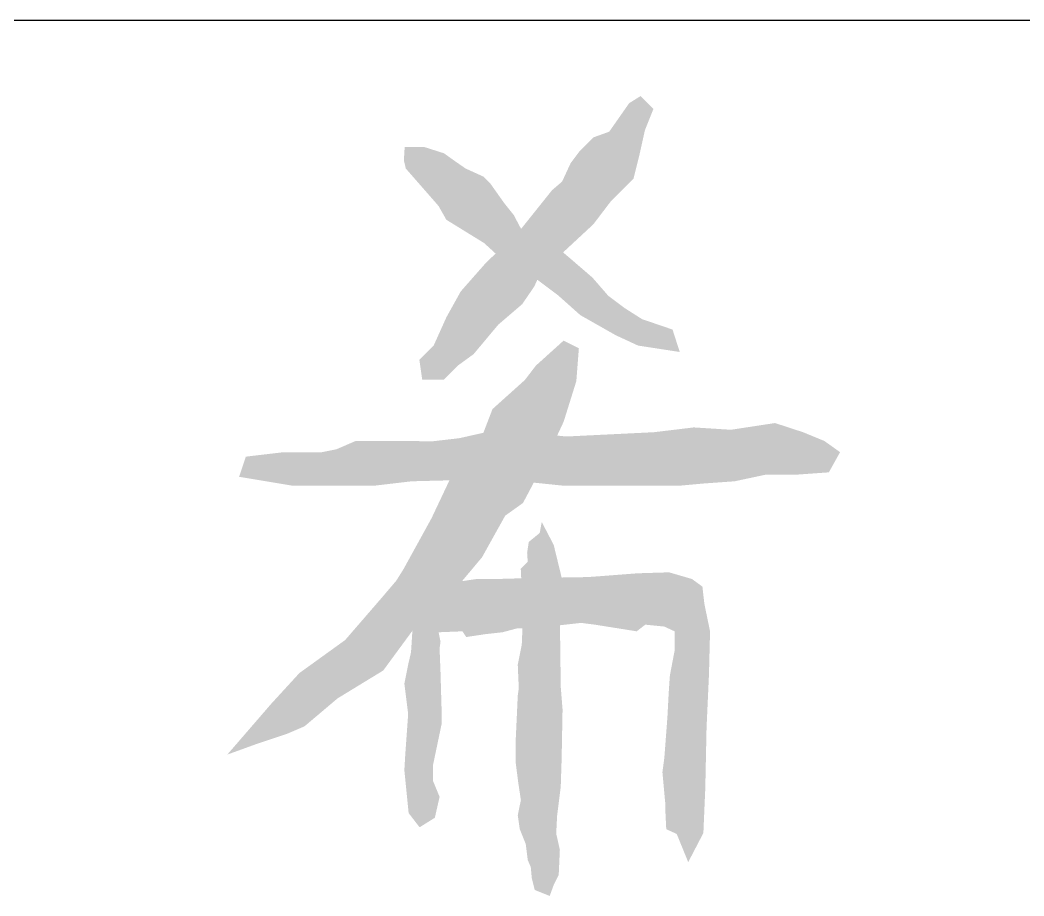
# Model space of a CAD drawing. Extents: x 4414382 to 4540065, y -615151 to -235742.
# Drawn here: x 4515487 to 4516155, y -544627 to -544044 of the extents above; entities that cross this region are included whole.
import ezdxf

# ---------------------------------------------------------------- set-up
doc = ezdxf.new("R2010")
doc.units = 0
doc.header["$LTSCALE"] = 1000
doc.header["$MEASUREMENT"] = 0
doc.layers.get('0').update_dxf_attribs({"linetype": 'CONTINUOUS'})
doc.layers.add('HATCH', color=8, linetype='CONTINUOUS')

msp = doc.modelspace()

# ---------------------------------------------------------------- hatches: boundary and pattern name
at = {"layer": 'HATCH'}
h = msp.add_hatch(color=0, dxfattribs=at)
h.paths.add_polyline_path([(4515867.82, -544215.46), (4515852.34, -544202.13), (4515848.35, -544198.77), (4515832.99, -544213.03), (4515831.22, -544216.96), (4515844.87, -544227.19), (4515859.81, -544240.51), (4515883.29, -544253.84), (4515898.23, -544260.77), (4515912.1, -544262.91), (4515925.97, -544265.04), (4515921.17, -544250.11), (4515900.9, -544243.18), (4515889.16, -544235.72), (4515878.49, -544227.72)])
h.paths.add_polyline_path([(4515848.35, -544198.77), (4515844.73, -544195.74), (4515835.7, -544189.9), (4515820.87, -544184), (4515820.41, -544183.13), (4515807.83, -544195.29), (4515803.45, -544199.52), (4515813.93, -544209.06), (4515829.86, -544215.94), (4515831.22, -544216.96), (4515832.99, -544213.03)])
h.paths.add_polyline_path([(4515880, -544164.92), (4515895.19, -544149.74), (4515898.99, -544134.56), (4515902.79, -544117.48), (4515908.48, -544103.25), (4515899.94, -544094.71), (4515892.34, -544099.45), (4515885.69, -544108.94), (4515879.05, -544118.43), (4515868.6, -544122.22), (4515859.11, -544131.71), (4515853.41, -544139.3), (4515847.71, -544151.64), (4515841.06, -544157.33), (4515829.67, -544171.56), (4515820.41, -544183.13), (4515820.87, -544184), (4515835.7, -544189.9), (4515844.73, -544195.74), (4515848.35, -544198.77), (4515857.21, -544190.54), (4515868.49, -544180.06)])
h.paths.add_polyline_path([(4515809.13, -544165.88), (4515800.06, -544153.08), (4515795.26, -544148.28), (4515783.52, -544142.95), (4515776.58, -544138.15), (4515769.11, -544132.82), (4515755.78, -544128.56), (4515742.97, -544128.56), (4515742.44, -544137.62), (4515743.74, -544142.98), (4515748.84, -544148.82), (4515756.04, -544157.05), (4515765.51, -544167.89), (4515770.71, -544177.07), (4515795.79, -544192.53), (4515803.45, -544199.52), (4515807.83, -544195.29), (4515820.41, -544183.13), (4515815.53, -544173.87)])
h.paths.add_polyline_path([(4515829.24, -544221.38), (4515831.22, -544216.96), (4515829.86, -544215.94), (4515813.93, -544209.06), (4515803.45, -544199.52), (4515796.76, -544205.99), (4515780.29, -544224.7), (4515770.8, -544241.78), (4515762.25, -544260.76), (4515752.76, -544270.24), (4515754.66, -544283.53), (4515768.9, -544283.53), (4515778.4, -544274.04), (4515788.84, -544266.45), (4515805.19, -544246.91), (4515821.13, -544233.24)])
h.paths.add_polyline_path([(4515857.16, -544284.46), (4515858.85, -544262.51), (4515848.71, -544257.44), (4515830.22, -544274.14), (4515822.95, -544283.64), (4515801.39, -544303.04), (4515795.32, -544318.82), (4515804.36, -544316.8), (4515844.42, -544320.67), (4515848.71, -544311.48)])
h.paths.add_polyline_path([(4515844.42, -544320.67), (4515804.36, -544316.8), (4515795.32, -544318.82), (4515794.43, -544321.14), (4515772.75, -544350.44), (4515805.85, -544349.59), (4515828.85, -544351.97), (4515836.93, -544336.73)])
h.paths.add_polyline_path([(4516032.6, -544331.7), (4516022.16, -544324.25), (4516008, -544318.42), (4515989.34, -544312.32), (4515960.03, -544316.79), (4515935.3, -544315.23), (4515908.81, -544318.42), (4515850.6, -544321.27), (4515844.42, -544320.67), (4515836.93, -544336.73), (4515828.85, -544351.97), (4515849.11, -544354.06), (4515887.9, -544354.06), (4515925.19, -544354.06), (4515941.6, -544352.57), (4515962.49, -544351.08), (4515983.37, -544346.61), (4516004.26, -544346.61), (4516025.15, -544345.12)])
h.paths.add_polyline_path([(4515794.43, -544321.14), (4515795.32, -544318.82), (4515779.14, -544322.43), (4515761.75, -544324.44), (4515734.24, -544324.25), (4515719.32, -544324.25), (4515710.37, -544324.25), (4515697.55, -544329.78), (4515687.99, -544331.7), (4515662.63, -544331.7), (4515637.27, -544334.69), (4515632.8, -544348.1), (4515668.6, -544354.06), (4515722.3, -544354.06), (4515747.67, -544351.08), (4515772.75, -544350.44)])
h.paths.add_polyline_path([(4515809.84, -544373.96), (4515821.67, -544365.52), (4515828.85, -544351.97), (4515805.85, -544349.59), (4515772.75, -544350.44), (4515760.84, -544375.65), (4515742.25, -544409.43), (4515737.39, -544417.2), (4515727.88, -544428.38), (4515703.38, -544456.71), (4515672.96, -544478.66), (4515654.37, -544498.93), (4515624.96, -544532.95), (4515644.23, -544525.95), (4515664.51, -544519.19), (4515676.34, -544514.13), (4515698.31, -544495.55), (4515728.73, -544476.97), (4515749.12, -544449.16), (4515779.42, -544419.56), (4515794.42, -544401.66)])
h.paths.add_polyline_path([(4515847.39, -544415.11), (4515826.38, -544415.46), (4515820.5, -544415.63), (4515820.87, -544423.28), (4515821.38, -544433.93), (4515820.87, -544443.85), (4515821.32, -544449.01), (4515832.72, -544448.38), (4515838.42, -544447.75), (4515846.28, -544446.88), (4515846.2, -544440.28)])
h.paths.add_polyline_path([(4515842.12, -544393.42), (4515834.15, -544378.16), (4515832.82, -544385.46), (4515825.52, -544391.43), (4515824.43, -544398.71), (4515824.85, -544404.7), (4515820.21, -544409.34), (4515820.5, -544415.63), (4515826.38, -544415.46), (4515847.39, -544415.11)])
h.paths.add_polyline_path([(4515820.87, -544423.28), (4515820.5, -544415.63), (4515804.21, -544416.1), (4515790.91, -544416.1), (4515781.12, -544417.53), (4515779.42, -544419.56), (4515749.12, -544449.16), (4515748.11, -544450.53), (4515747.2, -544464.84), (4515745.29, -544473.07), (4515742.76, -544485.73), (4515745.29, -544505.99), (4515743.39, -544532.58), (4515742.76, -544543.34), (4515744.66, -544562.33), (4515745.62, -544571.86), (4515752.9, -544581.32), (4515763.03, -544574.99), (4515766.2, -544561.06), (4515761.77, -544550.3), (4515761.77, -544540.17), (4515767.47, -544512.95), (4515767.47, -544500.92), (4515766.83, -544478.77), (4515766.2, -544462.31), (4515766.83, -544457.88), (4515765.57, -544451.55), (4515781.4, -544450.91), (4515783.94, -544454.71), (4515796.61, -544452.81), (4515808.01, -544451.55), (4515817.52, -544449.01), (4515821.32, -544449.01), (4515820.87, -544443.85), (4515821.38, -544433.93)])
h.paths.add_polyline_path([(4515941.05, -544421.16), (4515934.08, -544416.1), (4515918.88, -544411.66), (4515897.97, -544412.3), (4515873.26, -544414.2), (4515864.4, -544414.83), (4515847.39, -544415.11), (4515846.2, -544440.28), (4515846.28, -544446.88), (4515860.39, -544445.31), (4515869.46, -544446.48), (4515897.34, -544450.91), (4515903.04, -544446.48), (4515915.71, -544447.75), (4515922.65, -544450.98), (4515922.65, -544463.17), (4515919.4, -544480.23), (4515918.58, -544492.41), (4515917.77, -544507.85), (4515915.71, -544535.11), (4515914.44, -544544.6), (4515916.34, -544565.49), (4515916.34, -544569.29), (4515916.98, -544582.59), (4515923.95, -544585.75), (4515931.59, -544604.52), (4515941.68, -544585.12), (4515942.95, -544555.37), (4515943.79, -544515.16), (4515945.41, -544479.42), (4515946.12, -544450.91), (4515942.32, -544432.55)])
h.paths.add_polyline_path([(4515846.28, -544446.88), (4515838.42, -544447.75), (4515832.72, -544448.38), (4515821.32, -544449.01), (4515820.87, -544459.77), (4515818.21, -544473.04), (4515818.88, -544488.97), (4515818.21, -544493.62), (4515816.89, -544522.15), (4515816.89, -544538.74), (4515818.46, -544551.15), (4515820.27, -544563.2), (4515818.21, -544573.24), (4515819.54, -544582.53), (4515823.53, -544592.48), (4515824.85, -544603.1), (4515826.85, -544607.75), (4515827.51, -544615.05), (4515829.5, -544623.01), (4515839.46, -544626.99), (4515842.12, -544619.69), (4515845.44, -544613.05), (4515846.2, -544596.34), (4515843.78, -544585.49), (4515844.39, -544573.44), (4515846.8, -544554.16), (4515847.4, -544535.48), (4515848, -544502.94), (4515846.8, -544487.88)])

# ---------------------------------------------------------------- linework, layer by layer
msp.add_line((4513062.18, -544044.17), (4518562.18, -544044.17))

doc.saveas('drawing.dxf')
